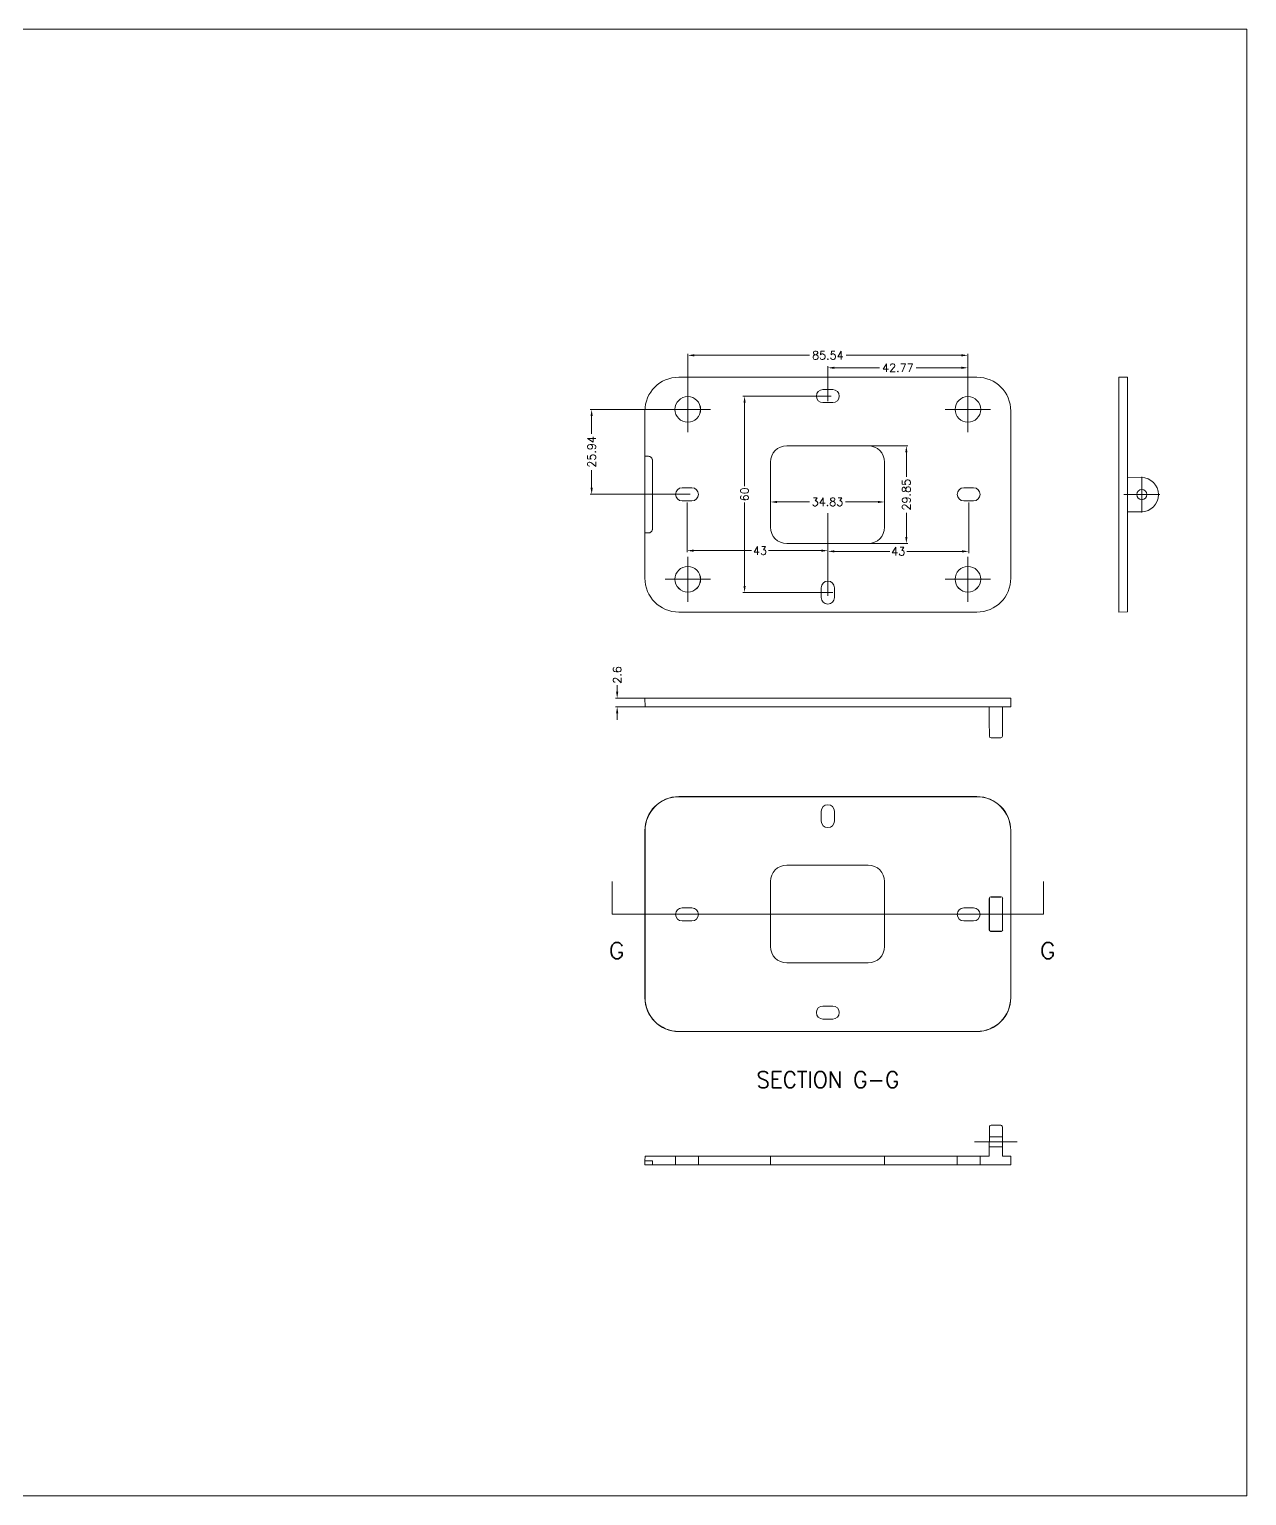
# Model space of a CAD drawing. Header units: millimetres. Extents: x 838 to 1586, y -319 to 128.
# Drawn here: x 1213.9 to 1585.6, y -319.4 to 128.4 of the extents above; entities that cross this region are included whole.
import ezdxf

# ---------------------------------------------------------------- set-up
doc = ezdxf.new("R2010")
doc.units = ezdxf.units.MM
doc.layers.get('0').update_dxf_attribs({"linetype": 'CONTINUOUS'})
doc.layers.get('Defpoints').update_dxf_attribs({"linetype": 'CONTINUOUS'})
doc.layers.add('4', color=7, linetype='CONTINUOUS')
doc.layers.add('dim', color=82, linetype='CONTINUOUS', lineweight=9)
doc.styles.add('DEFAULT', font='simplex.shx')
doc.styles.add('ROMANC', font='romanc.shx', dxfattribs={"bigfont": 'gbcbig.shx'})
doc.dimstyles.new('YanXiu', dxfattribs={"dimtxt": 2.5, "dimasz": 2.2, "dimexe": 0.66, "dimexo": 0.66, "dimgap": 0.66, "dimtad": 0, "dimdsep": 46, "dimtxsty": 'ROMANC', "dimcen": 0, "dimclrd": 256, "dimclre": 131, "dimclrt": 42, "dimazin": 2, "dimtfac": 1, "dimtofl": 0, "dimtmove": 0, "dimatfit": 3, "dimfxl": 0, "dimlwd": 5, "dimlwe": 5, "dimarcsym": 0})

# ---------------------------------------------------------------- blocks, each defined once
blk = doc.blocks.new('ASSORTED_DRAFT1')
at = {"color": 32}
blk.add_solid([(389.06, 223.44), (389.58, 219.44), (388.53, 219.44), (389.06, 223.44)], dxfattribs=at)
blk = doc.blocks.new('ASSORTED_DRAFT2')
at = {"color": 32}
blk.add_solid([(521.35, 223.44), (521.88, 219.44), (520.83, 219.44), (521.35, 223.44)], dxfattribs=at)
blk = doc.blocks.new('*D9')
at = {"layer": 'Defpoints', "color": 0}
for p in [(2358.75, 761.46), (2273.22, 744.94), (2358.75, 744.94)]:
    blk.add_point(p, dxfattribs=at)
at = {"layer": 'dim', "color": 131, "lineweight": 5}
for p, q in [((2273.22, 745.44), (2273.22, 761.96)), ((2358.75, 745.44), (2358.75, 761.96))]:
    blk.add_line(p, q, dxfattribs=at)
at = {"layer": 'dim', "lineweight": 5}
for p, q in [((2275.22, 761.46), (2310.43, 761.46)), ((2356.75, 761.46), (2321.55, 761.46))]:
    blk.add_line(p, q, dxfattribs=at)
at = {"layer": 'dim'}
for points in [[(2275.22, 761.79), (2275.22, 761.12), (2273.22, 761.46)], [(2356.75, 761.79), (2356.75, 761.12), (2358.75, 761.46)]]:
    blk.add_solid(points, dxfattribs=at)
at = {"layer": 'dim', "color": 42, "insert": (2315.99, 761.46), "char_height": 2.5, "attachment_point": 5, "style": 'ROMANC'}
blk.add_mtext('85.54', dxfattribs=at)
blk = doc.blocks.new('*D10')
at = {"layer": 'Defpoints', "color": 0}
for p in [(2358.75, 757.65), (2315.99, 747.01), (2358.75, 742.98)]:
    blk.add_point(p, dxfattribs=at)
at = {"layer": 'dim', "color": 131, "lineweight": 5}
for p, q in [((2315.99, 747.51), (2315.99, 758.15)), ((2358.75, 743.48), (2358.75, 758.15))]:
    blk.add_line(p, q, dxfattribs=at)
at = {"layer": 'dim', "lineweight": 5}
for p, q in [((2317.99, 757.65), (2331.81, 757.65)), ((2356.75, 757.65), (2342.93, 757.65))]:
    blk.add_line(p, q, dxfattribs=at)
at = {"layer": 'dim'}
for points in [[(2317.99, 757.99), (2317.99, 757.32), (2315.99, 757.65)], [(2356.75, 757.99), (2356.75, 757.32), (2358.75, 757.65)]]:
    blk.add_solid(points, dxfattribs=at)
at = {"layer": 'dim', "color": 42, "insert": (2337.37, 757.65), "char_height": 2.5, "attachment_point": 5, "style": 'ROMANC'}
blk.add_mtext('42.77', dxfattribs=at)
blk = doc.blocks.new('*D11')
at = {"layer": 'Defpoints', "color": 0}
for p in [(2243.87, 744.94), (2275.78, 744.94), (2274.49, 719.01)]:
    blk.add_point(p, dxfattribs=at)
at = {"layer": 'dim', "color": 131, "lineweight": 5}
for p, q in [((2275.28, 744.94), (2243.37, 744.94)), ((2273.99, 719.01), (2243.37, 719.01))]:
    blk.add_line(p, q, dxfattribs=at)
at = {"layer": 'dim', "lineweight": 5}
for p, q in [((2243.87, 742.94), (2243.87, 737.53)), ((2243.87, 721.01), (2243.87, 726.41))]:
    blk.add_line(p, q, dxfattribs=at)
at = {"layer": 'dim'}
for points in [[(2243.54, 742.94), (2244.2, 742.94), (2243.87, 744.94)], [(2243.54, 721.01), (2244.2, 721.01), (2243.87, 719.01)]]:
    blk.add_solid(points, dxfattribs=at)
at = {"layer": 'dim', "color": 42, "insert": (2243.87, 731.97), "char_height": 2.5, "attachment_point": 5, "rotation": 90, "style": 'ROMANC'}
blk.add_mtext('25.94', dxfattribs=at)
blk = doc.blocks.new('*D12')
at = {"layer": 'Defpoints', "color": 0}
for p in [(2272.99, 717.01), (2315.99, 701.81), (2315.99, 687.51)]:
    blk.add_point(p, dxfattribs=at)
at = {"layer": 'dim', "color": 131, "lineweight": 5}
for p, q in [((2272.99, 716.51), (2272.99, 701.31)), ((2315.99, 688.01), (2315.99, 702.31))]:
    blk.add_line(p, q, dxfattribs=at)
at = {"layer": 'dim', "lineweight": 5}
for p, q in [((2274.99, 701.81), (2292.69, 701.81)), ((2313.99, 701.81), (2297.86, 701.81))]:
    blk.add_line(p, q, dxfattribs=at)
at = {"layer": 'dim'}
for points in [[(2274.99, 702.14), (2274.99, 701.47), (2272.99, 701.81)], [(2313.99, 702.14), (2313.99, 701.47), (2315.99, 701.81)]]:
    blk.add_solid(points, dxfattribs=at)
at = {"layer": 'dim', "color": 42, "insert": (2295.28, 701.81), "char_height": 2.5, "attachment_point": 5, "style": 'ROMANC'}
blk.add_mtext('43', dxfattribs=at)
blk = doc.blocks.new('*D13')
at = {"layer": 'Defpoints', "color": 0}
for p in [(2298.47, 718.9), (2333.3, 718.9), (2333.3, 716.68)]:
    blk.add_point(p, dxfattribs=at)
at = {"layer": 'dim', "color": 131, "lineweight": 5}
for p, q in [((2298.47, 718.4), (2298.47, 716.18)), ((2333.3, 718.4), (2333.3, 716.18))]:
    blk.add_line(p, q, dxfattribs=at)
at = {"layer": 'dim', "lineweight": 5}
for p, q in [((2300.47, 716.68), (2310.39, 716.68)), ((2331.3, 716.68), (2321.38, 716.68))]:
    blk.add_line(p, q, dxfattribs=at)
at = {"layer": 'dim'}
for points in [[(2300.47, 717.01), (2300.47, 716.35), (2298.47, 716.68)], [(2331.3, 717.01), (2331.3, 716.35), (2333.3, 716.68)]]:
    blk.add_solid(points, dxfattribs=at)
at = {"layer": 'dim', "color": 42, "insert": (2315.88, 716.68), "char_height": 2.5, "attachment_point": 5, "style": 'ROMANC'}
blk.add_mtext('34.83', dxfattribs=at)
blk = doc.blocks.new('*D14')
at = {"layer": 'Defpoints', "color": 0}
for p in [(2321.97, 733.83), (2339.96, 733.83), (2323.91, 703.98)]:
    blk.add_point(p, dxfattribs=at)
at = {"layer": 'dim', "color": 131, "lineweight": 5}
for p, q in [((2322.47, 733.83), (2340.46, 733.83)), ((2324.41, 703.98), (2340.46, 703.98))]:
    blk.add_line(p, q, dxfattribs=at)
at = {"layer": 'dim', "lineweight": 5}
for p, q in [((2339.96, 731.83), (2339.96, 724.4)), ((2339.96, 705.98), (2339.96, 713.4))]:
    blk.add_line(p, q, dxfattribs=at)
at = {"layer": 'dim'}
for points in [[(2339.63, 731.83), (2340.3, 731.83), (2339.96, 733.83)], [(2339.63, 705.98), (2340.3, 705.98), (2339.96, 703.98)]]:
    blk.add_solid(points, dxfattribs=at)
at = {"layer": 'dim', "color": 42, "insert": (2339.96, 718.9), "char_height": 2.5, "attachment_point": 5, "rotation": 90, "style": 'ROMANC'}
blk.add_mtext('29.85', dxfattribs=at)
blk = doc.blocks.new('*D15')
at = {"layer": 'Defpoints', "color": 0}
for p in [(2358.99, 717.01), (2315.99, 713.72), (2358.99, 701.59)]:
    blk.add_point(p, dxfattribs=at)
at = {"layer": 'dim', "color": 131, "lineweight": 5}
for p, q in [((2358.99, 716.51), (2358.99, 701.09)), ((2315.99, 713.22), (2315.99, 701.09))]:
    blk.add_line(p, q, dxfattribs=at)
at = {"layer": 'dim', "lineweight": 5}
for p, q in [((2317.99, 701.59), (2334.9, 701.59)), ((2356.99, 701.59), (2340.07, 701.59))]:
    blk.add_line(p, q, dxfattribs=at)
at = {"layer": 'dim'}
for points in [[(2317.99, 701.92), (2317.99, 701.25), (2315.99, 701.59)], [(2356.99, 701.92), (2356.99, 701.25), (2358.99, 701.59)]]:
    blk.add_solid(points, dxfattribs=at)
at = {"layer": 'dim', "color": 42, "insert": (2337.49, 701.59), "char_height": 2.5, "attachment_point": 5, "style": 'ROMANC'}
blk.add_mtext('43', dxfattribs=at)
blk = doc.blocks.new('*D16')
at = {"layer": 'Defpoints', "color": 0}
for p in [(2290.56, 749.01), (2317.49, 749.01), (2317.99, 689.01)]:
    blk.add_point(p, dxfattribs=at)
at = {"layer": 'dim', "color": 131, "lineweight": 5}
for p, q in [((2316.99, 749.01), (2290.06, 749.01)), ((2317.49, 689.01), (2290.06, 689.01))]:
    blk.add_line(p, q, dxfattribs=at)
at = {"layer": 'dim', "lineweight": 5}
for p, q in [((2290.56, 747.01), (2290.56, 721.53)), ((2290.56, 691.01), (2290.56, 716.48))]:
    blk.add_line(p, q, dxfattribs=at)
at = {"layer": 'dim'}
for points in [[(2290.23, 747.01), (2290.9, 747.01), (2290.56, 749.01)], [(2290.23, 691.01), (2290.9, 691.01), (2290.56, 689.01)]]:
    blk.add_solid(points, dxfattribs=at)
at = {"layer": 'dim', "color": 42, "insert": (2290.56, 719.01), "char_height": 2.5, "attachment_point": 5, "rotation": 90, "style": 'ROMANC'}
blk.add_mtext('60', dxfattribs=at)
blk = doc.blocks.new('*D20')
at = {"layer": 'Defpoints', "color": 0}
for p in [(2251.66, 656.74), (2264.14, 656.74), (2264.14, 654.14)]:
    blk.add_point(p, dxfattribs=at)
at = {"layer": 'dim', "lineweight": 5}
for p, q in [((2251.66, 658.74), (2251.66, 660.74)), ((2251.66, 652.14), (2251.66, 650.14))]:
    blk.add_line(p, q, dxfattribs=at)
at = {"layer": 'dim', "color": 131, "lineweight": 5}
for p, q in [((2263.64, 656.74), (2251.16, 656.74)), ((2263.64, 654.14), (2251.16, 654.14))]:
    blk.add_line(p, q, dxfattribs=at)
at = {"layer": 'dim'}
for points in [[(2251.33, 658.74), (2252, 658.74), (2251.66, 656.74)], [(2251.33, 652.14), (2252, 652.14), (2251.66, 654.14)]]:
    blk.add_solid(points, dxfattribs=at)
at = {"layer": 'dim', "color": 42, "insert": (2251.66, 663.85), "char_height": 2.5, "attachment_point": 5, "rotation": 90, "style": 'ROMANC'}
blk.add_mtext('2.6', dxfattribs=at)

msp = doc.modelspace()

# ---------------------------------------------------------------- linework, layer by layer
at = {"layer": '4', "color": 7, "lineweight": 0}
for p, q in [((1503.237, 22.168), (1412.237, 22.168)), ((1414.969, 5.42), (1414.969, 19.225)), ((1459.237, 18.387), (1456.237, 18.387)), ((1500.504, 5.42), (1500.504, 19.225)), ((1549.19, 22.123), (1546.59, 22.168)), ((1546.59, 22.168), (1546.59, 11.799)), ((1549.19, 22.123), (1549.19, 11.799)), ((1456.237, 14.387), (1459.237, 14.387)), ((1401.867, 11.799), (1401.867, -1.99)), ((1408.066, 12.322), (1421.871, 12.322)), ((1493.602, 12.322), (1507.407, 12.322)), ((1513.606, -39.201), (1513.606, 11.799)), ((1546.59, -39.201), (1546.59, 11.799)), ((1549.19, -39.201), (1549.19, 11.799)), ((1445.197, 1.209), (1470.072, 1.209)), ((1401.867, -1.99), (1402.963, -1.99)), ((1401.867, -1.99), (1401.888, -2.001)), ((1401.888, -2.001), (1402.963, -2.001)), ((1401.888, -25.401), (1401.888, -2.001)), ((1403.811, -2.353), (1403.819, -2.345)), ((1404.163, -3.201), (1404.163, -24.201)), ((1404.174, -3.201), (1404.174, -24.201)), ((1440.221, -23.667), (1440.221, -3.766)), ((1475.047, -3.766), (1475.047, -23.667)), ((1549.19, -8.41), (1553.466, -8.447)), ((1553.59, -19.174), (1553.59, -8.228)), ((1416.237, -11.613), (1413.237, -11.613)), ((1499.237, -11.613), (1502.237, -11.613)), ((1413.237, -15.613), (1416.237, -15.613)), ((1502.237, -15.613), (1499.237, -15.613)), ((1548.117, -13.701), (1559.063, -13.701)), ((1558.67, -13.697), (1558.67, -13.705)), ((1553.466, -18.955), (1549.19, -18.992)), ((1401.888, -25.401), (1401.867, -25.412)), ((1402.963, -25.412), (1401.867, -25.412)), ((1401.867, -25.412), (1401.867, -39.201)), ((1402.963, -25.401), (1401.888, -25.401)), ((1403.819, -25.057), (1403.811, -25.05)), ((1470.072, -28.642), (1445.197, -28.642)), ((1414.969, -46.451), (1414.969, -32.646)), ((1500.504, -46.451), (1500.504, -32.646)), ((1408.066, -39.548), (1421.871, -39.548)), ((1493.602, -39.548), (1507.407, -39.548)), ((1546.59, -49.571), (1546.59, -39.201)), ((1549.19, -49.525), (1549.19, -39.201)), ((1455.737, -42.113), (1455.737, -45.113)), ((1459.737, -45.113), (1459.737, -42.113)), ((1412.237, -49.571), (1503.237, -49.571)), ((1549.19, -49.525), (1546.59, -49.571)), ((1401.912, -78.483), (1401.867, -75.883)), ((1401.867, -75.883), (1412.237, -75.883)), ((1412.237, -75.883), (1503.237, -75.883)), ((1503.237, -75.883), (1513.606, -75.883)), ((1513.561, -78.483), (1513.606, -75.883)), ((1401.912, -78.483), (1412.237, -78.483)), ((1412.237, -78.483), (1503.237, -78.483)), ((1503.237, -78.483), (1513.561, -78.483)), ((1507.045, -82.759), (1507.008, -78.483)), ((1511.117, -78.483), (1511.079, -82.759)), ((1507.086, -87.468), (1507.045, -82.759)), ((1511.079, -82.759), (1511.038, -87.468)), ((1510.538, -87.963), (1507.586, -87.963)), ((1412.237, -105.922), (1503.237, -105.922)), ((1412.237, -105.968), (1503.237, -105.968)), ((1404.936, -108.991), (1404.904, -108.959)), ((1455.737, -113.38), (1455.737, -110.38)), ((1459.737, -110.38), (1459.737, -113.38)), ((1510.569, -108.959), (1510.537, -108.991)), ((1401.867, -130.081), (1401.867, -116.292)), ((1401.912, -167.292), (1401.912, -116.292)), ((1513.561, -116.292), (1513.561, -167.292)), ((1513.606, -116.292), (1513.606, -167.292)), ((1445.197, -126.851), (1470.072, -126.851)), ((1391.917, -131.826), (1391.917, -141.776)), ((1401.888, -130.092), (1401.867, -130.081)), ((1401.888, -130.092), (1401.888, -153.492)), ((1440.221, -151.727), (1440.221, -131.826)), ((1475.047, -131.826), (1475.047, -151.727)), ((1523.556, -131.826), (1523.556, -141.776)), ((1507.008, -137), (1507.008, -146.583)), ((1510.617, -136.5), (1507.508, -136.5)), ((1507.55, -136.583), (1510.574, -136.583)), ((1511.117, -146.583), (1511.117, -137)), ((1523.556, -141.776), (1391.917, -141.776)), ((1413.237, -139.88), (1416.237, -139.88)), ((1502.237, -139.88), (1499.237, -139.88)), ((1507.09, -141.787), (1507.09, -141.796)), ((1511.034, -141.796), (1511.034, -141.787)), ((1416.237, -143.88), (1413.237, -143.88)), ((1499.237, -143.88), (1502.237, -143.88)), ((1507.508, -147.083), (1510.617, -147.083)), ((1507.55, -147), (1510.574, -147)), ((1401.867, -153.502), (1401.888, -153.492)), ((1401.867, -167.292), (1401.867, -153.502)), ((1470.072, -156.702), (1445.197, -156.702)), ((1456.237, -169.88), (1459.237, -169.88)), ((1404.936, -174.592), (1404.904, -174.624)), ((1459.237, -173.88), (1456.237, -173.88)), ((1510.537, -174.592), (1510.569, -174.624)), ((1503.237, -177.616), (1412.237, -177.616)), ((1503.237, -177.661), (1412.237, -177.661)), ((1507.033, -212.897), (1507.06, -209.797)), ((1507.086, -206.762), (1507.06, -209.797)), ((1507.06, -209.797), (1511.065, -209.797)), ((1510.538, -206.267), (1507.586, -206.267)), ((1511.065, -209.797), (1511.038, -206.762)), ((1511.065, -209.797), (1511.092, -212.897)), ((1507.033, -212.897), (1507.008, -215.747)), ((1511.092, -212.897), (1507.033, -212.897)), ((1511.117, -215.747), (1511.092, -212.897)), ((1401.888, -217.127), (1401.867, -218.347)), ((1402.963, -218.347), (1401.867, -218.347)), ((1401.912, -215.747), (1401.888, -217.127)), ((1401.888, -217.127), (1404.163, -217.127)), ((1401.912, -215.747), (1411.239, -215.747)), ((1404.174, -218.347), (1404.163, -217.127)), ((1404.174, -218.347), (1411.239, -218.347)), ((1411.239, -215.747), (1411.239, -218.347)), ((1413.237, -215.747), (1411.239, -215.747)), ((1413.237, -218.347), (1411.239, -218.347)), ((1413.237, -215.747), (1416.237, -215.747)), ((1413.237, -218.347), (1416.237, -218.347)), ((1416.237, -215.747), (1418.234, -215.747)), ((1416.237, -218.347), (1418.234, -218.347)), ((1418.234, -218.347), (1418.234, -215.747)), ((1418.234, -215.747), (1440.221, -215.747)), ((1418.234, -218.347), (1440.221, -218.347)), ((1440.221, -215.747), (1440.221, -218.347)), ((1440.221, -215.747), (1445.197, -215.747)), ((1440.221, -218.347), (1445.197, -218.347)), ((1445.197, -215.747), (1470.072, -215.747)), ((1470.072, -218.347), (1445.197, -218.347)), ((1475.047, -215.747), (1470.072, -215.747)), ((1475.047, -218.347), (1470.072, -218.347)), ((1475.047, -218.347), (1475.047, -215.747)), ((1475.047, -215.747), (1497.239, -215.747)), ((1475.047, -218.347), (1497.239, -218.347)), ((1497.239, -218.347), (1497.239, -215.747)), ((1499.237, -215.747), (1497.239, -215.747)), ((1499.237, -218.347), (1497.239, -218.347)), ((1502.237, -215.747), (1499.237, -215.747)), ((1502.237, -218.347), (1499.237, -218.347)), ((1502.237, -215.747), (1504.234, -215.747)), ((1502.237, -218.347), (1504.234, -218.347)), ((1504.234, -215.747), (1504.234, -218.347)), ((1504.234, -215.747), (1507.008, -215.747)), ((1504.234, -218.347), (1513.606, -218.347)), ((1511.117, -215.747), (1513.561, -215.747)), ((1513.606, -218.347), (1513.561, -215.747))]:
    msp.add_line(p, q, dxfattribs=at)
for centre, radius in [((1414.969, 12.322), 3.917), ((1414.969, 12.322), 3.907), ((1553.59, -13.701), 1.55), ((1500.504, -39.548), 3.917), ((1500.504, -39.548), 3.907)]:
    msp.add_circle(centre, radius, dxfattribs=at)
at = {"layer": '4', "color": 7, "lineweight": 0, "extrusion": (0, 0, -1)}
for centre, radius in [((-1500.504, 12.322), 3.917), ((-1500.504, 12.322), 3.907), ((-1414.969, -39.548), 3.917), ((-1414.969, -39.548), 3.907)]:
    msp.add_circle(centre, radius, dxfattribs=at)
at = {"layer": '4', "color": 7, "lineweight": 0}
for centre, radius, start, end in [((1412.237, 11.799), 10.369, 90, 180), ((1456.237, 16.387), 2, 90, 270), ((1459.237, 16.387), 2, 270, 90), ((1503.237, 11.799), 10.369, 0, 90), ((1445.197, -3.766), 4.975, 90, 180), ((1470.072, -3.766), 4.975, 0, 90), ((1553.42, -13.697), 5.25, 0, 89.5), ((1413.237, -13.613), 2, 90, 270), ((1416.237, -13.613), 2, 270, 90), ((1553.42, -13.705), 5.25, 270.5, 0), ((1445.197, -23.667), 4.975, 180, 270), ((1470.072, -23.667), 4.975, 270, 0), ((1412.237, -39.201), 10.369, 180, 270), ((1457.737, -42.113), 2, 0, 180), ((1503.237, -39.201), 10.369, 270, 0), ((1457.737, -45.113), 2, 180, 0), ((1510.538, -87.463), 0.5, 270, 359.5), ((1499.237, -141.88), 2, 90, 270), ((1502.237, -141.88), 2, 270, 90)]:
    msp.add_arc(centre, radius, start, end, dxfattribs=at)
at = {"layer": '4', "color": 7, "lineweight": 0, "extrusion": (0, 0, -1)}
for centre, radius, start, end in [((-1499.237, -13.613), 2, 270, 90), ((-1502.237, -13.613), 2, 90, 270), ((-1507.586, -87.463), 0.5, 270, 359.5), ((-1412.237, -116.292), 10.369, 0, 90), ((-1412.237, -116.292), 10.324, 0, 90), ((-1503.237, -116.292), 10.369, 90, 180), ((-1503.237, -116.292), 10.324, 90, 180), ((-1457.737, -110.38), 2, 0, 180), ((-1457.737, -113.38), 2, 180, 0), ((-1445.197, -131.826), 4.975, 0, 90), ((-1470.072, -131.826), 4.975, 90, 180), ((-1413.237, -141.88), 2, 270, 90), ((-1416.237, -141.88), 2, 90, 270), ((-1445.197, -151.727), 4.975, 270, 0), ((-1470.072, -151.727), 4.975, 180, 270), ((-1412.237, -167.292), 10.369, 270, 0), ((-1412.237, -167.292), 10.324, 270, 0), ((-1456.237, -171.88), 2, 270, 90), ((-1459.237, -171.88), 2, 90, 270), ((-1503.237, -167.292), 10.324, 180, 270), ((-1503.237, -167.292), 10.369, 180, 270)]:
    msp.add_arc(centre, radius, start, end, dxfattribs=at)
for centre, major_axis, ratio, start_param, end_param in [((1507.508, -137), (0.354, -0.354), 0.9999239, 2.3562326, 3.9269527), ((1507.045, -141.787), (0, -5.25), 0.0087269, 3.5206036, 4.712389), ((1510.617, -137), (-0.354, -0.354), 0.9999239, 2.3562326, 3.9269527), ((1511.08, -141.787), (0, -5.25), 0.0087269, 1.5707963, 2.7625817), ((1507.045, -141.796), (0, -5.25), 0.0087269, 4.712389, 5.9041743), ((1511.08, -141.796), (0, -5.25), 0.0087269, 0.379011, 1.5707963), ((1507.508, -146.583), (0.354, 0.354), 0.9999239, 2.3562326, 3.9269527), ((1510.617, -146.583), (-0.354, 0.354), 0.9999239, 2.3562326, 3.9269527)]:
    msp.add_ellipse(centre, major_axis=major_axis, ratio=ratio, start_param=start_param, end_param=end_param, dxfattribs=at)
for centre in [(1507.046, -141.792), (1511.078, -141.792)]:
    msp.add_ellipse(centre, major_axis=(0, -1.55), ratio=0.0087269, dxfattribs=at)
at = {"layer": '4', "color": 7, "lineweight": 0}
for points, degree, knots in [([(1404.174, -3.201), (1404.174, -3.043), (1404.142, -2.884), (1404.021, -2.591), (1403.931, -2.457), (1403.707, -2.233), (1403.572, -2.143), (1403.28, -2.022), (1403.121, -1.99), (1402.963, -1.99)], 3, [0, 0, 0, 0, 0.25, 0.25, 0.5, 0.5, 0.75, 0.75, 1, 1, 1, 1]), ([(1402.963, -2.001), (1403.12, -2.001), (1403.277, -2.032), (1403.567, -2.153), (1403.7, -2.242), (1403.922, -2.464), (1404.011, -2.597), (1404.132, -2.887), (1404.163, -3.044), (1404.163, -3.201)], 3, [0, 0, 0, 0, 0.25, 0.25, 0.5, 0.5, 0.75, 0.75, 1, 1, 1, 1]), ([(1402.963, -25.412), (1403.121, -25.412), (1403.28, -25.38), (1403.572, -25.259), (1403.707, -25.169), (1403.931, -24.945), (1404.021, -24.811), (1404.142, -24.518), (1404.174, -24.36), (1404.174, -24.201)], 3, [0, 0, 0, 0, 0.25, 0.25, 0.5, 0.5, 0.75, 0.75, 1, 1, 1, 1]), ([(1404.163, -24.201), (1404.163, -24.358), (1404.132, -24.515), (1404.011, -24.805), (1403.922, -24.939), (1403.7, -25.161), (1403.567, -25.25), (1403.277, -25.37), (1403.12, -25.401), (1402.963, -25.401)], 3, [0, 0, 0, 0, 0.25, 0.25, 0.5, 0.5, 0.75, 0.75, 1, 1, 1, 1]), ([(1502.555, -141.792), (1505.54, -141.792), (1515.569, -141.792)], 1, [0, 0, 0.2293675, 1, 1]), ([(1507.586, -206.267), (1507.455, -206.267), (1507.326, -206.32), (1507.142, -206.503), (1507.087, -206.631), (1507.086, -206.762)], 3, [0, 0, 0, 0, 0.5, 0.5, 1, 1, 1, 1]), ([(1511.038, -206.762), (1511.037, -206.631), (1510.982, -206.503), (1510.798, -206.32), (1510.669, -206.267), (1510.538, -206.267)], 3, [0, 0, 0, 0, 0.5, 0.5, 1, 1, 1, 1]), ([(1502.555, -211.347), (1505.54, -211.347), (1515.569, -211.347)], 1, [0, 0, 0.2293675, 1, 1]), ([(1402.963, -218.347), (1403.121, -218.347), (1403.28, -218.347), (1403.572, -218.347), (1403.707, -218.347), (1403.931, -218.347), (1404.021, -218.347), (1404.142, -218.347), (1404.174, -218.347), (1404.174, -218.347)], 3, [0, 0, 0, 0, 0.25, 0.25, 0.5, 0.5, 0.75, 0.75, 1, 1, 1, 1])]:
    msp.add_open_spline(points, degree=degree, knots=knots, dxfattribs=at)
at = {"layer": 'dim'}
msp.add_lwpolyline([(837.915, 128.39), (1585.62, 128.39), (1585.62, -319.391), (837.915, -319.391)], close=True, dxfattribs=at)

# ---------------------------------------------------------------- block references
at = {"layer": '4', "color": 7, "lineweight": 0, "xscale": 0.9950248760000022, "yscale": 0.9950248760000022, "zscale": 0.9950248759999999}
for name in ['ASSORTED_DRAFT1', 'ASSORTED_DRAFT2']:
    msp.add_blockref(name, (1004.795, -354.152), dxfattribs=at)

# ---------------------------------------------------------------- texts
at = {"layer": '4', "color": 7, "lineweight": 0, "char_height": 4.97512, "line_spacing_factor": 0.903614, "style": 'DEFAULT'}
for s, insert, attachment_point in [('\\W01.050;G ', (1390.894, -155.428), 7), ('\\W01.050;G ', (1522.534, -155.428), 7), ('\\W00.962;SECTION \\H5.00;G-G\\H5.00; ', (1457.737, -194.844), 8)]:
    msp.add_mtext(s, dxfattribs=dict(at, insert=insert, attachment_point=attachment_point))

# ---------------------------------------------------------------- dimensions: what is measured, and where the dimension line sits
at = {"layer": 'dim'}
for base, p1, p2, picture, middle, set_off in [((1500.5042, 28.8382), (1414.9688, 12.3222), (1500.5042, 12.3222), '*D9', (1457.7365, 28.8382), (-858.2504, -732.619)), ((1500.504, 25.034), (1457.737, 14.387), (1500.504, 10.362), '*D10', (1479.12, 25.034), (-858.25, -732.619)), ((1475.047, -15.937), (1440.221, -13.716), (1475.047, -13.716), '*D13', (1457.634, -15.937), (-858.25, -732.619)), ((1500.737, -31.034), (1457.737, -18.9), (1500.737, -15.613), '*D15', (1479.237, -31.034), (-858.25, -732.619))]:
    dim = msp.add_linear_dim(base=base, p1=p1, p2=p2, dimstyle='YanXiu', override={"dimasz": 2, "dimexe": 0.49975, "dimexo": 0.49975, "dimgap": 0.49975}, dxfattribs=at)
    dim.commit()
    dim.dimension.update_dxf_attribs({"geometry": picture, "text_midpoint": middle, "insert": set_off})
for base, p1, p2, picture, middle, set_off in [((1432.314, 16.387), (1459.737, -43.613), (1459.237, 16.387), '*D16', (1432.314, -13.613), (-858.25, -732.619)), ((1385.6207, 12.3222), (1416.2365, -13.613), (1417.5272, 12.3222), '*D11', (1385.6207, -0.6454), (-858.2504, -732.619)), ((1481.714, 1.209), (1465.662, -28.642), (1463.718, 1.209), '*D14', (1481.714, -13.716), (-858.25, -732.619)), ((1393.414, -75.883), (1405.886, -78.483), (1405.886, -75.883), '*D20', (1393.414, -68.764), (-858.25, -732.619))]:
    dim = msp.add_linear_dim(base=base, p1=p1, p2=p2, angle=90, dimstyle='YanXiu', override={"dimasz": 2, "dimexe": 0.49975, "dimexo": 0.49975, "dimgap": 0.49975}, dxfattribs=at)
    dim.commit()
    dim.dimension.update_dxf_attribs({"geometry": picture, "text_midpoint": middle, "insert": set_off})
dim = msp.add_linear_dim(base=(1457.737, -30.813), p1=(1414.737, -15.613), p2=(1457.737, -45.113), dimstyle='YanXiu', override={"dimasz": 2, "dimexe": 0.49975, "dimexo": 0.49975, "dimgap": 0.49975}, dxfattribs=at)
dim.commit()
dim.dimension.update_dxf_attribs({"geometry": '*D12', "text_midpoint": (1437.025, -30.813), "dimtype": 128, "insert": (-858.25, -732.619)})

doc.saveas('drawing.dxf')
